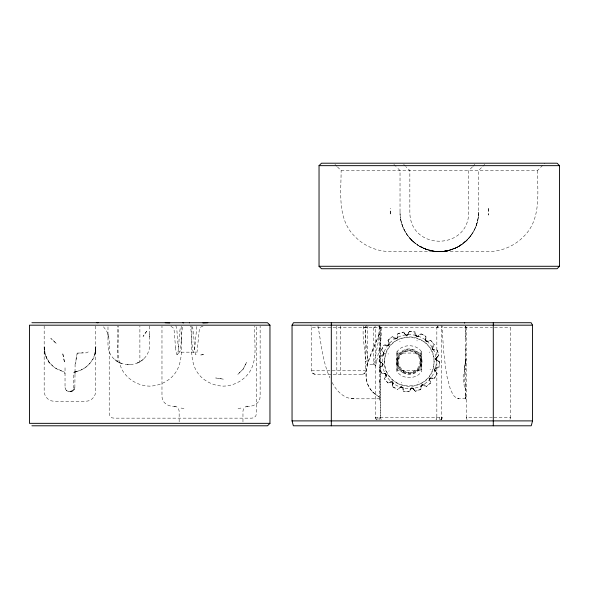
<?xml version="1.0" encoding="UTF-8"?>
<svg xmlns="http://www.w3.org/2000/svg" width="589" height="589" viewBox="0 0 589 589"><rect width="100%" height="100%" fill="white"/><g stroke="black" fill="none" stroke-linecap="round" stroke-linejoin="round"><path stroke-width="0.44" stroke-dasharray="2.94 2.21" d="M76.268 371.549C83.211 370.025 89.329 365.452 92.753 359.224C94.962 360.034 97.163 333.3 95.241 353.106L95.712 347.539L95.05 353.614L95.712 347.584C95.838 359.349 86.517 370.164 74.877 371.806M181.228 326.181C180.286 343.041 185.476 363.523 171.988 376.908C165.936 382.622 158.021 385.898 149.702 386.141C138.606 385.95 128.122 379.898 122.416 370.385C115.098 356.787 119.331 340.766 118.19 326.1M379.294 395.175L379.294 397.074L374.95 394.012M379.287 350.153L379.279 334.243L377.019 339.176M379.279 417.454L379.161 419.677M379.53 325.253L380.398 327.631L380.398 417.417L381.171 419.604M465.494 363.428L465.501 361.086L465.406 361.823M95.712 347.539L95.712 353.083M379.353 334.081L379.368 327.631L380.192 327.602L311.677 327.631L310.786 325.18M379.36 334.331L379.353 333.889M465.656 338.822L465.708 327.631L466.208 327.624L442.052 327.631L440.903 325.18M465.752 396.463C465.06 398.009 466.79 400.049 465.744 398.768M465.744 398.62L465.766 397.06M441.824 417.417L441.573 418.507L441.75 327.631L442.346 325.997M465.708 328.493L465.582 360.358L466.113 359.371M465.582 360.63L465.649 345.08M381.635 373.19L379.75 367.529L382.71 365.011A2.518 2.518 0 0 1 382.533 365.254C384.065 364.473 381.267 362.441 382.46 363.442M437.693 360.777L435.764 359.437L436.081 358.046A2.518 2.518 0 0 0 435.904 358.289L438.039 356.419L437.104 357.14M425.707 340.317L425.921 337.63L426.053 341.156L428.799 340.95M376.548 361.513L375.487 366.071A1.738 1.723 0 0 0 373.75 364.385L373.75 327.889L373.117 326.166M392.937 383.513L392.561 382.151L391.589 381.908M379.169 361.653L379.75 355.771A30.135 30.135 0 0 0 379.169 361.653L379.493 361.815M390.308 210.958L390.212 215.059L390.212 208.241M439.446 361.653L438.864 367.529A30.135 30.135 0 0 0 439.446 361.653L438.731 361.293M396.824 352.244C401.713 343.571 416.902 343.578 421.79 352.244L421.79 371.099C416.828 379.714 401.713 379.714 396.824 371.055L396.824 352.2L397.796 353.061L420.818 353.061L421.79 352.2M95.609 351.552L95.712 348.239L95.411 352.524L95.698 348.6M464.633 368.559L464.287 379.139L465.509 387.128L465.494 368.942M379.294 327.241L378.315 341.546L374.795 359.746M464.279 373.47L464.463 370.245M436.839 417.417L436.066 419.604A3.468 3.468 0 0 0 436.839 417.417L436.839 327.631L437.436 325.997M441.713 417.94L441.478 418.772L441.75 417.417A3.468 3.468 0 0 1 440.977 419.604L441.529 418.632M149.54 336.93L149.702 334.015M181.257 340.39L180.904 345.412A29.597 2.194 90 0 1 178.106 345.301L176.715 328.206L175.647 325.224M392.929 383.689L392.878 382.828L392.569 386.678L397.95 389.344M397.73 334.397L397.774 333.808L403.428 332.093A30.135 30.135 0 0 0 397.774 333.808M373.75 364.348L374.692 360.188M397.715 334.618L397.752 334.125M420.863 389.138L421.164 385.92M420.855 389.233L415.186 391.206A30.135 30.135 0 0 0 420.841 389.491L420.841 389.439M75.105 364.061L74.855 387.51L74.324 389.476L72.425 391.14L74.553 389.012M397.693 334.986L397.663 335.355M464.507 369.686L464.552 369.134M441.735 417.741L441.75 417.417M397.568 336.444L397.45 337.379M365.673 366.167L366.181 364.944L367.087 364.466L373.75 364.429L374.979 364.944L375.487 366.167M464.603 368.567L464.743 367.418M421.076 386.561L421.702 385.073L421.245 385.67M464.655 368L465.148 363.546M464.765 366.851L465.096 363.921M392.569 386.708L392.569 386.678A30.135 30.135 0 0 0 397.774 389.491M420.509 334.096L420.259 334.309C421.643 333.168 425.722 335.796 426.002 337.004M392.87 384.212L392.686 385.721L392.863 384.278M425.751 339.021L425.921 337.63M465.17 363.649L465.192 363.17M392.782 384.934L392.841 384.462M465.214 363.288L465.236 362.795M421.201 385.788L421.106 386.244L421.4 385.383M465.258 362.92L465.288 362.412M465.303 362.559L465.339 362.036M465.354 362.191L465.494 360.888L465.494 361.351M397.369 337.63L396.912 338.226L397.531 336.856L397.406 337.512M73.713 372.756L74.862 371.806L73.625 373.257L73.691 387.51L73.102 389.476L71.659 390.912L69.796 391.442M386.082 374.707L386.082 374.523M432.525 348.592L432.532 348.776M431.398 250.752L423.697 248.337L419.994 246.504L427.504 249.751L435.455 251.363C428.88 250.686 422.512 248.367 417.034 244.663L426.134 249.28L435.359 251.356C421.982 249.567 443.62 252.681 442.611 251.415C447.103 251.017 451.527 249.883 455.621 247.998C469.374 241.91 478.695 227.317 478.562 212.283L478.562 170.567L482.244 166.886M437.796 327.631L438.098 325.997M397.479 337.225L397.214 337.917M465.008 241.961C473.512 234.613 478.57 223.525 478.562 212.283C478.938 232.081 462.284 250.067 442.611 251.415L449.208 250.281L455.54 248.05L447.53 250.686M74.855 373.831L76.253 371.063M196.851 326.461L194.988 345.301A29.605 2.216 -90 0 1 192.161 345.404L191.8 340.39A44.33 3.313 90 0 0 190.416 326.107M376.666 361.042C379.11 349.638 382.379 337.696 381.157 326.122M74.855 387.51L74.324 389.476L72.889 390.912C69.958 392.281 65.121 391.471 65.033 387.51L65.033 367.411M396.824 371.099L397.796 370.238L420.818 370.238L421.79 371.099M476.059 226.073L477.399 221.781M437.178 327.631L437.693 325.997M465.604 360.571L465.862 359.835M366.564 325.18L365.673 327.631L365.659 371.099L364.657 373.242L362.198 374.258L315.152 374.258L312.693 373.242L311.677 370.79L311.677 327.631M493.965 417.417L510.464 417.417A3.468 3.468 0 0 1 509.691 419.604L510.464 417.417L510.464 327.631L511.061 325.997M367.403 364.414L367.403 327.889L368.037 326.166M363.435 326.107C362.036 337.953 365.408 350.08 365.673 362.058A1.738 1.259 0 0 1 367.403 360.799C367.455 349.262 363.98 337.526 365.622 326.159M441.463 418.808L440.999 419.574M386.001 375.097L385.839 375.487M376.842 339.801C371.158 355.3 358.797 376.202 371.917 391.177M381.716 350.403C382.003 348.953 382.931 343.88 385.758 345.095M434.365 378.388A30.135 30.135 0 0 0 437.148 373.183L434.307 378.381M379.287 334.449C372.322 351.935 356.316 377.63 374.354 393.474M408.626 332.873L408.862 332.402M408.589 332.954L408.847 332.432M409.826 390.757L411.424 388.18L412.911 388.423A2.518 2.518 0 0 0 412.668 388.247L414.538 390.382L413.64 389.226M408.884 332.351L409.2 331.717M408.317 333.499L408.052 333.992L408.258 333.617M409.075 331.975L409.303 331.511L415.186 332.093A30.135 30.135 0 0 0 409.303 331.511M409.399 391.611L403.428 391.206A30.135 30.135 0 0 0 409.303 391.788M410.334 389.719L410.599 389.241M385.449 376.268L384.794 377.439M433.165 347.031L433.968 345.603M465.752 360.041L465.965 359.643M408.015 334.066L406.874 335.288L405.703 334.876A2.518 2.518 0 0 0 405.946 335.053L404.069 332.918L405.541 334.736M441.242 419.221L440.947 419.64A3.409 3.181 -63.6 0 0 441.168 419.339L440.734 419.876M407.89 334.272L407.514 334.795M410.747 388.998L411.1 388.497M469.926 236.852L472.26 233.619M382.386 365.423L382.71 365.011L382.025 365.754L382.622 365.136M436.611 357.53L435.904 358.289L436.766 357.405M386.119 345.139L386.745 345.22L385.287 345.036L388.129 345.22A2.518 2.518 0 0 1 387.827 345.264L388.976 344.683L388.887 343.078M431.833 378.079L433.327 378.263L430.485 378.079A2.518 2.518 0 0 1 430.787 378.035L429.572 378.852L430.103 381.429M382.298 365.504L382.71 365.011M435.904 358.289L436.309 357.795M441.559 419.604L442.464 417.417L375.487 417.417L375.487 327.631L374.891 325.997M383.653 354.46L383.778 354.335M434.954 368.839L434.829 368.972M388.85 344.867L389.064 344.315L388.769 344.94M429.764 378.433L429.55 378.985L429.845 378.359M472.43 166.886L468.748 170.567L468.748 212.283C468.557 250.84 410.032 250.84 409.848 212.283L409.848 170.567L406.167 166.886M473.041 166.267L474.881 164.427M482.855 166.267L484.695 164.427M337.445 166.886L341.127 170.567L537.462 170.567L544.825 163.205M177.046 354.63L179.498 352.17L193.575 352.17L196.027 354.63M387.996 340.339L392.561 336.591A30.135 30.135 0 0 0 387.996 340.339L388.188 340.928M430.618 382.96L426.053 386.708A30.135 30.135 0 0 0 430.618 382.96L430.537 382.71M458.735 246.401L467.379 239.738M464.64 242.278L469.72 237.205C460.635 248.352 445.255 253.69 431.207 250.723M420.067 334.478L419.626 334.854M398.444 388.909L399.349 388.136M399.467 388.041L401.507 386.98L400.763 387.076M382.033 365.747L380.575 366.888L381.017 366.542M418.691 335.642L417.1 336.326L417.851 336.223M399.924 387.658L400.329 387.334M143.812 358.834L140.263 361.594L135.963 363.538M436.265 350.057L437.148 350.116L438.591 355.984M437.045 357.192L438.039 356.419M399.953 387.636L401.072 386.98M400.012 387.584L400.653 387.128M417.535 336.319L418.352 335.914L417.962 336.172A1.34 1.34 0 0 1 416.18 335.715M461.739 244.501L455.621 247.998L461.386 244.788L457.911 246.879L450.659 249.883L443.289 251.356L435.146 251.341L435.978 251.415C426.031 250.583 416.57 245.775 409.885 238.383L416.423 244.244C406.292 236.977 399.96 224.77 400.027 212.283L400.027 170.567L396.345 166.886M138.702 362.441L139.887 361.815L139.887 326.092M75.767 371.917L76.747 371.438M88.284 351.935L86.259 352.855L77.461 353.135L83.189 352.767M383.314 354.681L382.924 354.836M389.403 382.489L391.368 381.937L390.986 382.003M430.618 340.339A30.135 30.135 0 0 1 434.365 344.904L430.618 340.339L428.829 340.935M388.976 382.636L389.528 382.452M388.497 382.798L387.996 382.96L384.249 378.396A30.135 30.135 0 0 0 387.996 382.96M428.394 341.083L427.879 341.237M390.227 382.217L390.75 382.062M203.006 326.159L201.313 326.704L199.399 328.625L197.551 347.274A32.056 2.4 90 0 1 194.495 347.223L194.105 341.782A41.878 3.129 -90 0 0 192.478 326.829M449.216 250.281L452.455 249.28M382.099 355.115L380.715 355.506M436.515 368.184L438.091 367.742M247.873 406.167L245.414 406.822L243.618 408.619L242.962 411.07L242.962 422.468M374.155 327.815L374.928 327.69M374 327.845L373.89 327.859M427.629 341.296L427.025 341.392M379.559 327.882L381.149 327.683M447.728 250.649C438.79 252.637 428.328 251.201 419.861 246.401M443.2 251.363L447.088 250.781M238.052 408.494L241.07 408.074M387.599 345.279L388.129 345.22L387.187 345.264L387.974 345.25M431.494 378.042L430.485 378.079L431.73 378.064M387.488 345.279L388.129 345.22M430.485 378.079L431.126 378.02M430.64 378.05L431.015 378.02M380.177 327.602L379.39 327.631M379.611 327.617L379.139 325.997M396.25 338.432L396.434 338.425M422.365 384.875L422.18 384.875M406.712 335.318L407.249 335.075L406.601 335.31M411.902 387.982L411.365 388.225L412.013 387.989M380.398 328.625L380.398 327.631L441.75 327.631M465.693 325.997L466.289 327.631L492.397 327.631M494.458 327.631L510.464 327.631M149.702 326.063L149.702 344.808A19.636 19.636 0 0 1 130.073 364.444L127.614 364.444A19.636 19.636 0 0 1 107.986 344.808L107.986 326.063M329.899 370.79L311.677 370.79A3.468 3.468 0 0 0 315.152 374.258M332.24 370.79L365.673 370.79A3.468 3.468 0 0 1 362.198 374.258M73.102 389.476L73.743 389.476M332.211 382.548C336.348 390.941 344.123 398.981 354.151 398.805L379.353 398.805C381.76 400.196 378.727 398.952 379.345 397.104M465.634 398.805L456.873 398.451L453.383 395.381L450.357 389.233L447.08 376.842L445.645 368.346L443.708 351.751L442.052 327.631M175.559 406.167C169.22 407.271 161.99 403.355 161.975 396.345L161.975 326.092M246.555 406.167C252.895 407.271 260.124 403.355 260.139 396.345L260.139 326.092M492.389 417.417L466.289 417.417L466.289 327.631M381.966 373.22L384.242 373.404M351.044 398.569L354.107 398.805M434.454 349.903L433.578 349.792M387.113 345.257L387.002 345.25M385.037 373.507L384.065 373.389M434.255 349.888L432.731 349.255L433.327 349.711M384.794 373.463L384.359 373.411L385.883 374.044L385.287 373.588M363.531 327.69L364.966 327.882M433.04 349.557L434.137 349.873L433.445 349.756M384.396 373.419L385.574 373.743M181.044 408.074L184.062 408.494M366.225 327.69L367.403 327.889M384.713 373.448L385.169 373.551M174.248 406.167L176.7 406.822L178.496 408.619L179.152 411.07L179.152 422.468M68.965 391.442L66.999 390.912L65.563 389.476L65.033 387.51M429.381 250.281C414.148 246.43 402.132 232.773 400.336 217.157M63.141 371.438C56.964 370.032 51.861 365.997 47.945 361.153L49.491 362.795L47.216 359.371L44.838 353.614L44.175 347.539L44.344 350.853L44.175 347.539L45.493 355.476L49.388 362.669L55.499 368.221L64.12 371.917L65.033 373.831M121.724 363.538L117.425 361.587L113.876 358.834M422.88 385.007L422.755 384.956M395.86 338.344L395.543 338.211M437.863 360.858L438.606 361.226M380.119 362.125L380.752 362.441L380.141 362.139M437.76 360.814L439.239 361.543M380.612 362.368L381.893 363.052M380.987 362.559L381.37 362.75M379.677 361.911L379.434 361.786M394.689 337.791L394.137 337.49M423.925 385.508L425.354 386.31M118.985 362.441L117.8 361.815L117.8 326.092M393.886 337.35L393.261 336.989M379.301 397.045L374.692 393.798M170.92 326.321L173.033 327.756L174.072 329.833L175.537 347.274M436.655 360.21L436.154 359.857M392.524 382.106L391.972 381.893L392.627 382.232M405.365 334.559L405.821 334.964M413.404 388.924L412.668 388.247L414.008 389.697M426.09 341.193L426.642 341.406L426.016 341.112M405.453 334.648L405.946 335.053M412.668 388.247L413.161 388.659M374.737 393.791L372.189 391.516M416.703 336.179L416.335 335.759L416.622 336.128M401.904 387.12L402.28 387.54L401.985 387.179M403.708 164.427L405.549 166.267M393.894 164.427L395.734 166.267M413.581 241.961C405.107 234.562 400.071 223.533 400.027 212.283M334.994 164.427L336.834 166.267M435.897 371.725L436.663 372.616M436.611 372.565L436.876 372.866M381.908 350.632L383.248 352.2M435.646 371.431L435.131 370.812L435.499 371.254M383.115 352.053L383.638 352.701M383.976 353.422L383.321 352.296L383.976 353.856L383.881 353.106M383.373 352.355L383.689 352.767M376.504 419.876L375.487 417.417A3.468 3.468 0 0 0 376.261 419.604L375.487 417.417M415.171 391.184L414.303 390.08M403.664 332.395L404.304 333.219M434.734 370.194L434.63 369.45L435.138 370.82L434.785 370.304A1.34 1.34 0 0 1 435.242 368.523M404.069 332.918L404.842 333.911M413.765 389.388L414.538 390.382M404.996 334.103L404.606 333.602M103.458 326.792L106.58 330.856L108.538 335.59L109.208 340.67L109.208 413.53L109.871 415.981L111.667 417.778L114.119 418.153L251.555 418.153L254.006 417.778L255.803 415.981L256.458 413.53L256.458 326.085M434.881 370.466L434.638 369.885M383.726 352.818L383.829 352.995M317.92 325.997C321.255 343.247 322.514 361.499 329.921 377.829M402.39 387.768L402.331 387.643M47.216 359.371L44.838 353.614L44.175 347.584M416.276 335.656L416.121 335.266M378.808 326.034L379.353 327.543M430.08 381.348L430.287 381.959M388.342 341.377L388.497 341.848M430.353 382.151L430.058 381.282M388.549 341.988L388.092 340.626M388.615 342.194L388.799 342.746M379.537 325.997L380.038 327.631M415.841 334.442L415.4 332.866M402.773 388.858L403.016 389.697M403.031 389.741L403.215 390.441M44.521 351.64L45.544 355.616M388.954 343.335L389.049 343.932M429.661 379.971L429.565 379.368M425.678 339.831L425.692 340.17A2.518 2.518 0 0 0 425.737 340.471L425.685 339.61M392.878 382.828L392.922 383.13A2.518 2.518 0 0 0 392.878 382.828L392.937 383.432L392.907 382.983M425.678 339.941L425.737 340.471M435.639 359.054L435.882 359.592L435.646 358.944M382.975 364.245L382.732 363.707L382.968 364.355M107.986 334.015L108.148 336.93M465.73 395.698L465.553 387.194M465.744 396.088L465.546 387.275M465.722 396.831L465.73 397.229M379.279 359.393L379.287 373.529M379.294 380.45L379.294 391.383M379.279 368.905L379.287 384.713M191.815 326.181C192.75 343.041 187.56 363.523 201.048 376.908C207.1 382.614 215.014 385.898 223.327 386.134C234.422 385.95 244.906 379.898 250.619 370.378C257.938 356.787 253.697 340.766 254.838 326.1M537.462 170.567C537.477 192.345 541.409 218.534 524.438 235.769C515.228 245.687 501.909 251.525 488.377 251.555L390.212 251.555C376.68 251.525 363.361 245.687 354.158 235.769C337.18 218.534 341.112 192.345 341.127 170.567M465.501 362.861L465.501 369.428M439.298 417.417L439.298 419.604M421.569 351.464L421.569 371.836M420.818 353.069L420.818 370.231M397.796 353.069L397.796 370.231M397.038 351.464L397.038 371.836M380.398 327.631L380.398 417.417A3.468 3.468 0 0 0 381.23 419.677M379.279 350.043L379.287 360.203M379.301 391.074L379.301 395.55M377.939 417.417L377.939 419.604M340.53 325.997L340.53 374.243M336.82 326.1L336.82 374.243M95.712 326.056L95.712 391.442C95.609 396.714 91.17 401.153 85.898 401.256L53.989 401.256C48.718 401.153 44.278 396.714 44.175 391.442L44.175 326.056M381.466 373.183A30.135 30.135 0 0 1 379.75 367.529M381.466 350.116A30.135 30.135 0 0 1 384.249 344.911M420.841 333.808A30.135 30.135 0 0 1 426.046 336.591M437.148 350.116A30.135 30.135 0 0 1 438.864 355.771M417.086 340.943A34.346 0.964 79.6 0 1 416.99 340.361M411.917 388.372A6.663 2.032 14.4 0 1 412.462 388.74M410.982 388.401A1.443 1.443 0 0 1 412.764 388.063M410.003 389.484A11.353 3.291 -27 0 1 410.18 388.939M401.529 382.357A34.346 0.964 79.6 0 1 401.617 382.938M383.424 354.401A6.332 2.142 -55.6 0 1 383.218 354.512M383.881 352.966A1.34 1.34 0 0 1 383.373 354.777M383.697 352.472A5.389 2.142 -82.2 0 1 383.91 352.701M388.6 353.871A34.346 0.964 -10.4 0 1 388.018 353.967M383.211 354.615A21.66 2.636 -31.5 0 1 382.416 354.895M426.362 340.906A6.663 2.032 59.4 0 1 426.23 340.265M427.032 341.554A1.443 1.443 0 0 1 425.538 340.53M428.498 341.48A11.353 3.291 18 0 1 427.982 341.73M429.447 352.509A34.346 0.964 -55.4 0 1 429.793 352.031M406.697 334.927A6.663 2.032 14.4 0 1 406.152 334.559M407.632 334.905A1.443 1.443 0 0 1 405.85 335.237M408.611 333.816A11.353 3.291 -27 0 1 408.427 334.361M422.482 385.081A6.332 2.142 -10.6 0 1 422.703 385.147M421.15 385.773A1.34 1.34 0 0 1 422.784 384.853M420.929 386.251A5.389 2.142 -37.2 0 1 420.936 385.935M418.448 381.79A34.346 0.964 34.6 0 1 418.926 382.136M422.784 385.081A21.66 2.636 13.5 0 1 423.543 385.442M388.563 344.594A6.663 2.032 -30.6 0 1 387.923 344.727M389.211 343.924A1.443 1.443 0 0 1 388.18 345.419M389.138 342.459A11.353 3.291 -72 0 1 389.388 342.975M400.167 341.51A34.346 0.964 34.6 0 1 399.688 341.164M432.738 348.474A6.332 2.142 79.4 0 1 432.805 348.254M433.43 349.807A1.34 1.34 0 0 1 432.51 348.173M433.909 350.028A5.389 2.142 52.8 0 1 433.592 350.021M432.738 348.173A21.66 2.636 -76.5 0 1 433.099 347.414M396.132 338.219A6.332 2.142 -10.6 0 1 395.911 338.152M397.465 337.526A1.34 1.34 0 0 1 395.83 338.447M397.685 337.048A5.389 2.142 -37.2 0 1 397.678 337.364M395.83 338.219A21.66 2.636 13.5 0 1 395.072 337.858M430.051 378.705A6.663 2.032 -30.6 0 1 430.692 378.572M429.403 379.382A1.443 1.443 0 0 1 430.426 377.88M429.477 380.84A11.353 3.291 -72 0 1 429.226 380.325M416.556 335.767A6.332 2.142 34.4 0 1 416.445 335.561M418.484 336.039A5.389 2.142 7.8 0 1 418.256 336.26M416.342 335.553A21.66 2.636 58.5 0 1 416.062 334.758M392.252 382.394A6.663 2.032 59.4 0 1 392.384 383.034M391.575 381.746A1.443 1.443 0 0 1 393.077 382.776M390.117 381.819A11.353 3.291 18 0 1 390.632 381.569M389.167 370.79A34.346 0.964 -55.4 0 1 388.821 371.269M435.19 368.898A6.332 2.142 -55.6 0 1 435.396 368.788M434.918 370.827A5.389 2.142 -82.2 0 1 434.697 370.599M430.014 369.428A34.346 0.964 -10.4 0 1 430.596 369.34M435.404 368.692A21.66 2.636 -31.5 0 1 436.199 368.412M382.585 364.26A6.663 2.032 -75.6 0 1 382.217 364.805M382.563 363.325A1.443 1.443 0 0 1 382.894 365.106M381.473 362.345A11.353 3.291 63 0 1 382.018 362.529M402.059 387.533A6.332 2.142 34.4 0 1 402.169 387.739M400.623 387.076A1.34 1.34 0 0 1 402.434 387.584M400.13 387.26A5.389 2.142 7.8 0 1 400.358 387.047M402.265 387.746A21.66 2.636 58.5 0 1 402.545 388.541M436.029 359.04A6.663 2.032 -75.6 0 1 436.397 358.495M436.051 359.975A1.443 1.443 0 0 1 435.72 358.193M437.141 360.954A11.353 3.291 63 0 1 436.596 360.777M385.876 374.825A6.332 2.142 79.4 0 1 385.81 375.046M385.184 373.492A1.34 1.34 0 0 1 386.104 375.127M384.705 373.271A5.389 2.142 52.8 0 1 385.022 373.279M385.876 375.127A21.66 2.636 -76.5 0 1 385.515 375.885M383.866 352.804A1.45 1.45 0 0 1 383.262 354.88M421.039 385.898A1.45 1.45 0 0 1 422.939 384.86M433.548 349.918A1.45 1.45 0 0 1 432.51 348.018M397.568 337.409A1.45 1.45 0 0 1 395.675 338.447M418.153 336.209A1.45 1.45 0 0 1 416.077 335.605M434.748 370.496A1.45 1.45 0 0 1 435.352 368.419M400.461 387.091A1.45 1.45 0 0 1 402.537 387.695M385.059 373.389A1.45 1.45 0 0 1 386.097 375.281M383.697 355.373A3.335 0.994 -21.1 0 1 379.603 355.844M422.976 384.197A3.335 0.994 23.9 0 1 426.2 386.759M431.855 347.981A3.335 0.994 -66.1 0 1 434.417 344.756M395.631 339.102A3.335 0.994 23.9 0 1 392.414 336.54M415.584 336.032A3.335 0.987 68.9 0 1 415.112 331.946M434.918 367.926A3.335 0.994 -21.1 0 1 439.011 367.455M403.031 387.26A3.335 0.994 68.9 0 1 403.502 391.354M386.759 375.326A3.335 0.994 -66.1 0 1 384.197 378.543M379.338 400.218A8.018 0.42 89.7 0 1 379.242 398.355M464.625 387.334A47.01 44.131 -31.5 0 1 463.241 373.986M175.537 347.282A32.056 2.378 -90 0 0 178.57 347.223L178.953 341.782A41.878 3.1 90 0 1 180.565 326.829M181.257 340.368A44.33 3.291 -90 0 1 182.627 326.07M130.073 364.444A43.792 43.792 0 0 1 125.626 364.341M488.377 208.241L488.377 215.059L488.377 208.241M398.017 360.542C395.911 375.024 419.839 377.38 420.598 362.765C422.703 348.276 398.775 345.92 398.017 360.542M384.646 359.673C381.407 391.766 432.061 395.823 433.968 363.627C437.207 331.533 386.553 327.477 384.646 359.673M76.253 357.759L75.606 363.663L77.159 353.518L76.253 357.759M246.673 362.213L243.183 369.053L237.757 374.479L243.183 369.053L246.673 362.213M146.676 331.246L143.068 336.444L146.676 331.246M203.477 354.63L200.834 355.02L199.988 354.63L203.477 354.63M72.079 391.31L70.923 391.442L72.079 391.31M447.581 250.929L443.443 251.4L447.581 250.929M458.728 398.805L457.815 398.716L458.662 398.805M223.327 379.169L215.743 377.969L223.327 379.169M56.191 343.321L50.809 338.447L56.191 343.321M435.256 370.967L434.888 370.481L435.242 370.945M467.07 419.604L466.289 417.417A3.468 3.468 0 0 0 467.07 419.604M465.258 326.35L465.678 327.565L465.258 326.35M62.802 353.827L64.628 362.927L62.802 353.827M402.928 372.704A12.759 12.759 0 0 0 422.07 361.653A12.759 12.759 0 0 0 402.928 350.595A12.759 12.759 0 0 0 402.928 372.704M396.934 383.071A24.738 24.738 0 0 0 434.041 361.653A24.738 24.738 0 0 0 396.934 340.228A24.738 24.738 0 0 0 396.934 383.071M403.303 370.525A10.712 10.712 0 0 0 419.994 362.412A10.712 10.712 0 0 0 404.628 352.016A10.712 10.712 0 0 0 403.303 370.525M395.403 384.808A27.013 27.013 0 0 0 436.316 362.11A27.013 27.013 0 0 0 396.206 338.027A27.013 27.013 0 0 0 395.403 384.808M403.509 371.688A11.589 11.589 0 0 0 420.899 361.653A11.589 11.589 0 0 0 403.509 351.611A11.589 11.589 0 0 0 403.509 371.688M403.178 372.27A12.259 12.259 0 0 0 421.569 361.653A12.259 12.259 0 0 0 403.178 351.029A12.259 12.259 0 0 0 403.178 372.27"/><path stroke-width="0.88" d="M532.552 420.892L531.241 425.795L293.359 425.795L292.048 420.892L292.048 325.18L293.462 322.72L531.138 322.72L532.552 325.18L532.552 420.892L292.048 420.892M98.164 322.72L96.942 322.72M319.039 165.656L321.498 163.205L557.098 163.205L559.55 165.656L559.55 266.28L557.098 268.731L321.498 268.731L319.039 266.28L319.039 165.656L559.55 165.656M31.902 322.72L267.502 322.72L269.961 325.18L269.961 423.344L267.502 425.795L31.902 425.795M183.65 322.838L183.665 322.824A7.259 0.383 -8.7 0 0 182.907 322.787M202.911 322.941L207.807 322.72M319.039 266.28L559.55 266.28M269.961 325.18L29.45 325.18L29.45 423.344L269.961 423.344M292.048 325.18L532.552 325.18M165.222 322.72L169.772 322.912M464.507 322.72L464.64 323.103M493.287 322.72L493.287 425.795M331.312 322.72L331.312 425.795M189.467 322.838A7.259 0.398 9.4 0 1 189.584 322.691"/></g></svg>
